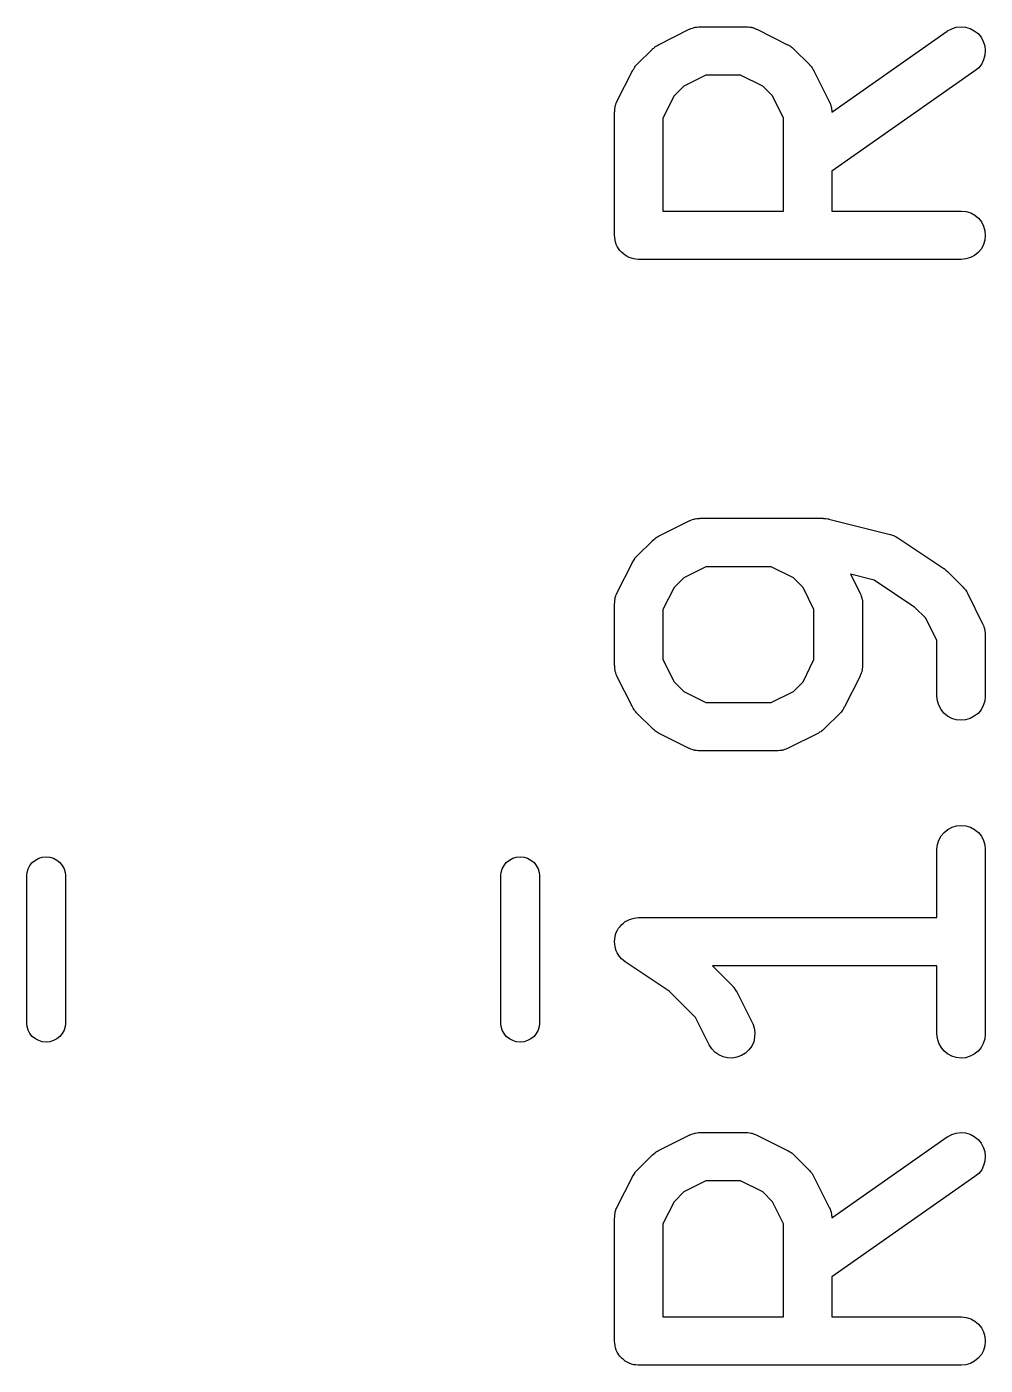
# Model space of a CAD drawing. Extents: x 86.3 to 156, y -71.2 to -29.1.
# Drawn here: x 133.571 to 136.543, y -38.627 to -34.477 of the extents above; entities that cross this region are included whole.
import ezdxf

# ---------------------------------------------------------------- set-up
doc = ezdxf.new("R2010")
doc.units = 0
doc.layers.add('BLACK', color=7, linetype='CONTINUOUS')

msp = doc.modelspace()

# ---------------------------------------------------------------- linework, layer by layer
at = {"layer": 'BLACK', "linetype": 'CONTINUOUS'}
for p, q in [((135.53, -34.5324), (135.625, -34.4848)), ((135.625, -34.4848), (135.626, -34.4843)), ((135.626, -34.4843), (135.628, -34.4836)), ((135.628, -34.4836), (135.63, -34.4825)), ((135.63, -34.4825), (135.635, -34.481)), ((135.635, -34.481), (135.64, -34.4793)), ((135.64, -34.4793), (135.642, -34.4789)), ((135.642, -34.4789), (135.644, -34.4783)), ((135.644, -34.4783), (135.649, -34.4778)), ((135.649, -34.4778), (135.654, -34.477)), ((135.654, -34.477), (135.657, -34.4771)), ((135.657, -34.4771), (135.659, -34.4769)), ((135.659, -34.4769), (135.802, -34.4769)), ((135.802, -34.4769), (135.803, -34.4769)), ((135.803, -34.4769), (135.805, -34.4771)), ((135.805, -34.4771), (135.807, -34.4771)), ((135.807, -34.4771), (135.812, -34.4779)), ((135.812, -34.4779), (135.817, -34.4785)), ((135.817, -34.4785), (135.819, -34.4792)), ((135.819, -34.4792), (135.822, -34.4795)), ((135.822, -34.4795), (135.826, -34.4814)), ((135.826, -34.4814), (135.831, -34.4829)), ((135.831, -34.4829), (135.833, -34.484)), ((135.833, -34.484), (135.835, -34.4848)), ((135.835, -34.4848), (135.93, -34.5324)), ((136.425, -34.4904), (136.426, -34.4898)), ((136.426, -34.4898), (136.439, -34.4828)), ((136.439, -34.4828), (136.453, -34.4784)), ((136.453, -34.4784), (136.468, -34.4769)), ((136.468, -34.4769), (136.482, -34.4781)), ((136.482, -34.4781), (136.496, -34.4822)), ((136.496, -34.4822), (136.509, -34.489)), ((136.509, -34.489), (136.521, -34.4981)), ((136.067, -34.7412), (136.425, -34.4904)), ((136.521, -34.4981), (136.53, -34.5093)), ((136.53, -34.5093), (136.537, -34.5221)), ((136.537, -34.5221), (136.542, -34.536)), ((135.463, -34.5941), (135.511, -34.5464)), ((135.511, -34.5457), (135.515, -34.5431)), ((135.511, -34.5464), (135.511, -34.5457)), ((135.515, -34.5431), (135.518, -34.5402)), ((135.518, -34.5402), (135.52, -34.5385)), ((135.52, -34.5385), (135.523, -34.5366)), ((135.523, -34.5366), (135.527, -34.5346)), ((135.527, -34.5346), (135.53, -34.5324)), ((135.93, -34.5324), (135.931, -34.5329)), ((135.931, -34.5329), (135.935, -34.5352)), ((135.935, -34.5352), (135.939, -34.5372)), ((135.939, -34.5372), (135.941, -34.5391)), ((135.941, -34.5391), (135.944, -34.5408)), ((135.944, -34.5408), (135.947, -34.5438)), ((135.947, -34.5438), (135.95, -34.5464)), ((135.95, -34.5464), (135.998, -34.5941)), ((136.542, -34.5651), (136.538, -34.5792)), ((136.542, -34.536), (136.543, -34.5506)), ((136.543, -34.5506), (136.542, -34.5651)), ((135.401, -34.7088), (135.449, -34.6136)), ((135.449, -34.6126), (135.452, -34.6091)), ((135.449, -34.6136), (135.449, -34.6126)), ((135.452, -34.6091), (135.454, -34.6054)), ((135.454, -34.6054), (135.456, -34.603)), ((135.456, -34.603), (135.457, -34.6003)), ((135.457, -34.6003), (135.46, -34.5973)), ((135.46, -34.5973), (135.463, -34.5941)), ((135.998, -34.5941), (135.998, -34.5948)), ((135.998, -34.5948), (136.001, -34.5981)), ((136.001, -34.5981), (136.004, -34.6012)), ((136.004, -34.6012), (136.006, -34.6038)), ((136.006, -34.6038), (136.007, -34.6062)), ((136.007, -34.6062), (136.009, -34.61)), ((136.009, -34.61), (136.012, -34.6136)), ((136.012, -34.6136), (136.059, -34.7088)), ((136.511, -34.6133), (136.067, -34.9242)), ((136.523, -34.6038), (136.511, -34.6133)), ((136.532, -34.5923), (136.523, -34.6038)), ((136.538, -34.5792), (136.532, -34.5923)), ((135.677, -34.6269), (135.608, -34.6611)), ((135.784, -34.6269), (135.677, -34.6269)), ((135.853, -34.6611), (135.784, -34.6269)), ((135.578, -34.6915), (135.543, -34.76)), ((135.608, -34.6611), (135.578, -34.6915)), ((135.883, -34.6915), (135.853, -34.6611)), ((135.917, -34.76), (135.883, -34.6915)), ((135.394, -34.7318), (135.395, -34.7267)), ((135.394, -34.7369), (135.394, -34.7318)), ((135.394, -34.7391), (135.394, -34.7369)), ((135.395, -34.7267), (135.396, -34.7246)), ((135.396, -34.7225), (135.398, -34.7177)), ((135.396, -34.7246), (135.396, -34.7225)), ((135.398, -34.7177), (135.399, -34.7128)), ((135.399, -34.7128), (135.401, -34.7109)), ((135.401, -34.7109), (135.401, -34.7088)), ((136.059, -34.7088), (136.06, -34.7097)), ((136.06, -34.7097), (136.06, -34.7118)), ((136.06, -34.7118), (136.062, -34.7138)), ((136.062, -34.7138), (136.063, -34.7187)), ((136.063, -34.7187), (136.065, -34.7235)), ((136.065, -34.7235), (136.065, -34.7256)), ((136.065, -34.7256), (136.066, -34.7278)), ((136.066, -34.7278), (136.066, -34.7329)), ((136.066, -34.7329), (136.067, -34.7379)), ((136.067, -34.7379), (136.067, -34.7401)), ((135.393, -34.7413), (135.394, -34.7391)), ((135.393, -34.7423), (135.393, -34.7413)), ((135.393, -35.1233), (135.393, -34.7423)), ((135.543, -34.76), (135.543, -35.0483)), ((135.917, -35.0483), (135.917, -34.76)), ((136.067, -34.7401), (136.067, -34.7412)), ((136.067, -34.9242), (136.067, -35.0483)), ((135.543, -35.0483), (135.917, -35.0483)), ((136.067, -35.0483), (136.468, -35.0483)), ((136.468, -35.0483), (136.469, -35.0483)), ((136.469, -35.0483), (136.484, -35.0499)), ((136.484, -35.0499), (136.498, -35.0543)), ((136.498, -35.0543), (136.511, -35.0614)), ((136.511, -35.0614), (136.522, -35.0708)), ((136.522, -35.0708), (136.531, -35.0822)), ((136.531, -35.0822), (136.538, -35.0952)), ((136.538, -35.0952), (136.542, -35.1092)), ((136.542, -35.1092), (136.543, -35.1238)), ((135.394, -35.1303), (135.393, -35.1233)), ((135.395, -35.1373), (135.394, -35.1303)), ((135.395, -35.1376), (135.395, -35.1373)), ((135.395, -35.1379), (135.395, -35.1376)), ((135.397, -35.1446), (135.395, -35.1379)), ((135.399, -35.1514), (135.397, -35.1446)), ((135.399, -35.1516), (135.399, -35.1514)), ((135.399, -35.1519), (135.399, -35.1516)), ((135.402, -35.1581), (135.399, -35.1519)), ((136.538, -35.1523), (136.531, -35.1652)), ((136.542, -35.1384), (136.538, -35.1523)), ((136.543, -35.1238), (136.542, -35.1384)), ((135.406, -35.1644), (135.402, -35.1581)), ((135.406, -35.1646), (135.406, -35.1644)), ((135.406, -35.1648), (135.406, -35.1646)), ((135.41, -35.1703), (135.406, -35.1648)), ((135.415, -35.1758), (135.41, -35.1703)), ((135.415, -35.1759), (135.415, -35.1758)), ((135.415, -35.1761), (135.415, -35.1759)), ((135.421, -35.1806), (135.415, -35.1761)), ((135.426, -35.1852), (135.421, -35.1806)), ((135.426, -35.1853), (135.426, -35.1852)), ((135.426, -35.1855), (135.426, -35.1853)), ((135.433, -35.1888), (135.426, -35.1855)), ((135.439, -35.1922), (135.433, -35.1888)), ((135.439, -35.1923), (135.439, -35.1922)), ((135.439, -35.1924), (135.439, -35.1923)), ((135.446, -35.1945), (135.439, -35.1924)), ((135.453, -35.1966), (135.446, -35.1945)), ((136.497, -35.1926), (136.483, -35.1969)), ((136.51, -35.1858), (136.497, -35.1926)), ((136.521, -35.1765), (136.51, -35.1858)), ((136.531, -35.1652), (136.521, -35.1765)), ((135.453, -35.1967), (135.453, -35.1966)), ((135.453, -35.1968), (135.453, -35.1967)), ((135.46, -35.1975), (135.453, -35.1968)), ((135.467, -35.1983), (135.46, -35.1975)), ((135.468, -35.1983), (135.467, -35.1983)), ((136.468, -35.1983), (135.468, -35.1983)), ((135.468, -35.1983), (135.468, -35.1983)), ((135.468, -35.1983), (135.468, -35.1983)), ((135.468, -35.1983), (135.468, -35.1983)), ((136.483, -35.1969), (136.468, -35.1983)), ((135.53, -36.0566), (135.625, -36.009)), ((135.625, -36.009), (135.626, -36.0086)), ((135.626, -36.0086), (135.628, -36.0078)), ((135.628, -36.0078), (135.63, -36.0068)), ((135.63, -36.0068), (135.635, -36.0053)), ((135.635, -36.0053), (135.64, -36.0035)), ((135.64, -36.0035), (135.642, -36.0032)), ((135.642, -36.0032), (135.644, -36.0025)), ((135.644, -36.0025), (135.649, -36.002)), ((135.649, -36.002), (135.654, -36.0012)), ((135.654, -36.0012), (135.657, -36.0013)), ((135.657, -36.0013), (135.659, -36.0011)), ((135.659, -36.0011), (136.04, -36.0011)), ((136.04, -36.0011), (136.041, -36.0011)), ((136.041, -36.0011), (136.042, -36.0013)), ((136.042, -36.0013), (136.044, -36.0012)), ((136.044, -36.0012), (136.049, -36.0021)), ((136.049, -36.0021), (136.055, -36.0027)), ((136.055, -36.0027), (136.057, -36.0031)), ((136.057, -36.0031), (136.058, -36.0033)), ((136.058, -36.0033), (136.248, -36.051)), ((135.515, -36.0673), (135.518, -36.0644)), ((135.518, -36.0644), (135.52, -36.0628)), ((135.52, -36.0628), (135.523, -36.0608)), ((135.523, -36.0608), (135.527, -36.0589)), ((135.527, -36.0589), (135.53, -36.0566)), ((136.248, -36.051), (136.249, -36.0512)), ((136.249, -36.0512), (136.254, -36.053)), ((136.254, -36.053), (136.259, -36.0544)), ((136.259, -36.0544), (136.261, -36.0555)), ((136.261, -36.0555), (136.263, -36.0563)), ((136.263, -36.0563), (136.267, -36.0589)), ((136.267, -36.0589), (136.272, -36.0613)), ((136.272, -36.0613), (136.415, -36.1565)), ((135.463, -36.1183), (135.511, -36.0707)), ((135.511, -36.0699), (135.515, -36.0673)), ((135.511, -36.0707), (135.511, -36.0699)), ((135.401, -36.233), (135.449, -36.1378)), ((135.449, -36.1369), (135.452, -36.1333)), ((135.449, -36.1378), (135.449, -36.1369)), ((135.452, -36.1333), (135.454, -36.1296)), ((135.454, -36.1296), (135.456, -36.1272)), ((135.456, -36.1272), (135.457, -36.1246)), ((135.457, -36.1246), (135.46, -36.1216)), ((135.46, -36.1216), (135.463, -36.1183)), ((135.608, -36.1854), (135.578, -36.2158)), ((135.677, -36.1511), (135.608, -36.1854)), ((135.879, -36.1511), (135.677, -36.1511)), ((135.948, -36.1854), (135.879, -36.1511)), ((135.978, -36.2158), (135.948, -36.1854)), ((136.199, -36.1933), (136.125, -36.1748)), ((136.125, -36.1748), (136.155, -36.233)), ((136.415, -36.1565), (136.415, -36.1566)), ((136.415, -36.1566), (136.415, -36.1566)), ((136.415, -36.1566), (136.415, -36.1566)), ((136.415, -36.1566), (136.416, -36.1571)), ((136.416, -36.1571), (136.421, -36.1616)), ((136.421, -36.1616), (136.426, -36.1659)), ((136.426, -36.1659), (136.474, -36.2135)), ((135.578, -36.2158), (135.543, -36.2843)), ((136.012, -36.2843), (135.978, -36.2158)), ((136.325, -36.2772), (136.199, -36.1933)), ((136.474, -36.2135), (136.475, -36.2143)), ((136.475, -36.2143), (136.477, -36.2176)), ((136.477, -36.2176), (136.48, -36.2206)), ((136.48, -36.2206), (136.482, -36.2233)), ((136.482, -36.2233), (136.484, -36.2257)), ((136.484, -36.2257), (136.486, -36.2295)), ((136.486, -36.2295), (136.488, -36.233)), ((135.393, -36.2655), (135.394, -36.2633)), ((135.393, -36.2666), (135.393, -36.2655)), ((135.393, -36.457), (135.393, -36.2666)), ((135.394, -36.2561), (135.395, -36.251)), ((135.394, -36.2611), (135.394, -36.2561)), ((135.394, -36.2633), (135.394, -36.2611)), ((135.395, -36.251), (135.396, -36.2489)), ((135.396, -36.2467), (135.398, -36.2419)), ((135.396, -36.2489), (135.396, -36.2467)), ((135.398, -36.2419), (135.399, -36.237)), ((135.399, -36.237), (135.401, -36.2351)), ((135.401, -36.2351), (135.401, -36.233)), ((136.155, -36.233), (136.155, -36.234)), ((136.155, -36.234), (136.156, -36.236)), ((136.156, -36.236), (136.157, -36.238)), ((136.157, -36.238), (136.158, -36.2429)), ((136.158, -36.2429), (136.16, -36.2477)), ((136.16, -36.2477), (136.16, -36.2499)), ((136.16, -36.2499), (136.161, -36.252)), ((136.161, -36.252), (136.162, -36.2571)), ((136.162, -36.2571), (136.162, -36.2622)), ((136.162, -36.2622), (136.162, -36.2644)), ((136.162, -36.2644), (136.162, -36.2666)), ((136.162, -36.2666), (136.162, -36.457)), ((136.488, -36.233), (136.535, -36.3283)), ((135.543, -36.2843), (135.543, -36.4393)), ((136.012, -36.4393), (136.012, -36.2843)), ((136.359, -36.311), (136.325, -36.2772)), ((136.393, -36.3795), (136.359, -36.311)), ((136.535, -36.3283), (136.536, -36.3292)), ((136.536, -36.3292), (136.537, -36.3313)), ((136.537, -36.3313), (136.538, -36.3332)), ((136.538, -36.3332), (136.539, -36.3381)), ((136.539, -36.3381), (136.541, -36.3429)), ((136.541, -36.3429), (136.541, -36.3451)), ((136.541, -36.3451), (136.542, -36.3472)), ((136.542, -36.3472), (136.542, -36.3523)), ((136.542, -36.3523), (136.543, -36.3574)), ((136.543, -36.3574), (136.543, -36.3596)), ((136.393, -36.5523), (136.393, -36.3795)), ((136.543, -36.3596), (136.543, -36.3618)), ((136.543, -36.3618), (136.543, -36.5523)), ((135.543, -36.4393), (135.578, -36.5079)), ((135.978, -36.5079), (136.012, -36.4393)), ((135.394, -36.4592), (135.393, -36.457)), ((135.394, -36.4614), (135.394, -36.4592)), ((135.394, -36.4665), (135.394, -36.4614)), ((135.395, -36.4716), (135.394, -36.4665)), ((135.395, -36.4737), (135.395, -36.4716)), ((135.396, -36.4759), (135.395, -36.4737)), ((135.398, -36.4807), (135.396, -36.4759)), ((135.399, -36.4856), (135.398, -36.4807)), ((136.158, -36.4817), (136.156, -36.4866)), ((136.16, -36.4769), (136.158, -36.4817)), ((136.161, -36.4726), (136.16, -36.4747)), ((136.16, -36.4747), (136.16, -36.4769)), ((136.162, -36.4625), (136.161, -36.4676)), ((136.161, -36.4676), (136.161, -36.4726)), ((136.162, -36.457), (136.162, -36.4581)), ((136.162, -36.4581), (136.162, -36.4603)), ((136.162, -36.4603), (136.162, -36.4625)), ((135.4, -36.4876), (135.399, -36.4856)), ((135.401, -36.4896), (135.4, -36.4876)), ((135.401, -36.4906), (135.401, -36.4896)), ((135.449, -36.5858), (135.401, -36.4906)), ((135.578, -36.5079), (135.608, -36.5383)), ((135.948, -36.5383), (135.978, -36.5079)), ((136.155, -36.4906), (136.107, -36.5858)), ((136.156, -36.4866), (136.155, -36.4885)), ((136.155, -36.4885), (136.155, -36.4906)), ((135.608, -36.5383), (135.677, -36.5725)), ((135.879, -36.5725), (135.948, -36.5383)), ((136.395, -36.5669), (136.393, -36.5523)), ((136.543, -36.5533), (136.542, -36.5679)), ((136.543, -36.5523), (136.543, -36.5533)), ((135.451, -36.5894), (135.449, -36.5858)), ((135.453, -36.5931), (135.451, -36.5894)), ((135.455, -36.5956), (135.453, -36.5931)), ((135.457, -36.5982), (135.455, -36.5956)), ((135.46, -36.6013), (135.457, -36.5982)), ((135.462, -36.6046), (135.46, -36.6013)), ((135.463, -36.6053), (135.462, -36.6046)), ((135.511, -36.6529), (135.463, -36.6053)), ((135.677, -36.5725), (135.879, -36.5725)), ((136.093, -36.6053), (136.045, -36.6529)), ((136.096, -36.6021), (136.093, -36.6053)), ((136.098, -36.599), (136.096, -36.6021)), ((136.1, -36.5964), (136.098, -36.599)), ((136.102, -36.594), (136.1, -36.5964)), ((136.104, -36.5903), (136.102, -36.594)), ((136.106, -36.5868), (136.104, -36.5903)), ((136.107, -36.5858), (136.106, -36.5868)), ((136.399, -36.5809), (136.395, -36.5669)), ((136.406, -36.5938), (136.399, -36.5809)), ((136.415, -36.6051), (136.406, -36.5938)), ((136.426, -36.6145), (136.415, -36.6051)), ((136.521, -36.6059), (136.509, -36.615)), ((136.53, -36.5947), (136.521, -36.6059)), ((136.537, -36.5818), (136.53, -36.5947)), ((136.542, -36.5679), (136.537, -36.5818)), ((136.439, -36.6214), (136.426, -36.6145)), ((136.453, -36.6258), (136.439, -36.6214)), ((136.468, -36.6273), (136.453, -36.6258)), ((136.482, -36.626), (136.468, -36.6273)), ((136.496, -36.6218), (136.482, -36.626)), ((136.509, -36.615), (136.496, -36.6218)), ((135.514, -36.6556), (135.511, -36.6529)), ((135.517, -36.6585), (135.514, -36.6556)), ((135.519, -36.6602), (135.517, -36.6585)), ((135.522, -36.6622), (135.519, -36.6602)), ((135.526, -36.6642), (135.522, -36.6622)), ((135.529, -36.6665), (135.526, -36.6642)), ((135.53, -36.667), (135.529, -36.6665)), ((135.625, -36.7146), (135.53, -36.667)), ((136.026, -36.667), (135.93, -36.7146)), ((136.029, -36.6647), (136.026, -36.667)), ((136.033, -36.6628), (136.029, -36.6647)), ((136.035, -36.6609), (136.033, -36.6628)), ((136.038, -36.6592), (136.035, -36.6609)), ((136.041, -36.6563), (136.038, -36.6592)), ((136.044, -36.6537), (136.041, -36.6563)), ((136.045, -36.6529), (136.044, -36.6537)), ((135.627, -36.7154), (135.625, -36.7146)), ((135.629, -36.7165), (135.627, -36.7154)), ((135.634, -36.718), (135.629, -36.7165)), ((135.639, -36.7198), (135.634, -36.718)), ((135.641, -36.7202), (135.639, -36.7198)), ((135.643, -36.7209), (135.641, -36.7202)), ((135.648, -36.7215), (135.643, -36.7209)), ((135.653, -36.7223), (135.648, -36.7215)), ((135.656, -36.7223), (135.653, -36.7223)), ((135.658, -36.7225), (135.656, -36.7223)), ((135.659, -36.7225), (135.658, -36.7225)), ((135.897, -36.7225), (135.659, -36.7225)), ((135.899, -36.7223), (135.897, -36.7225)), ((135.901, -36.7224), (135.899, -36.7223)), ((135.906, -36.7216), (135.901, -36.7224)), ((135.912, -36.7211), (135.906, -36.7216)), ((135.914, -36.7205), (135.912, -36.7211)), ((135.916, -36.7201), (135.914, -36.7205)), ((135.921, -36.7183), (135.916, -36.7201)), ((135.926, -36.7169), (135.921, -36.7183)), ((135.927, -36.7158), (135.926, -36.7169)), ((135.93, -36.7151), (135.927, -36.7158)), ((135.93, -36.7146), (135.93, -36.7151)), ((136.406, -36.9861), (136.416, -36.9749)), ((136.416, -36.9749), (136.427, -36.9657)), ((136.427, -36.9657), (136.44, -36.9589)), ((136.44, -36.9589), (136.454, -36.9548)), ((136.454, -36.9548), (136.469, -36.9535)), ((136.469, -36.9535), (136.483, -36.955)), ((136.483, -36.955), (136.497, -36.9593)), ((136.497, -36.9593), (136.51, -36.9663)), ((136.51, -36.9663), (136.522, -36.9756)), ((136.522, -36.9756), (136.531, -36.987)), ((136.393, -37.0274), (136.395, -37.0129)), ((136.395, -37.0129), (136.399, -36.9989)), ((136.399, -36.9989), (136.406, -36.9861)), ((136.531, -36.987), (136.538, -36.9999)), ((136.538, -36.9999), (136.542, -37.0139)), ((136.542, -37.0139), (136.543, -37.0285)), ((133.588, -37.0683), (133.598, -37.0608)), ((133.598, -37.0608), (133.608, -37.0552)), ((133.608, -37.0552), (133.619, -37.0518)), ((133.619, -37.0518), (133.631, -37.0506)), ((133.631, -37.0506), (133.643, -37.0518)), ((133.643, -37.0518), (133.654, -37.0552)), ((133.654, -37.0552), (133.664, -37.0608)), ((133.664, -37.0608), (133.674, -37.0683)), ((135.058, -37.0683), (135.068, -37.0608)), ((135.068, -37.0608), (135.078, -37.0552)), ((135.078, -37.0552), (135.089, -37.0518)), ((135.089, -37.0518), (135.101, -37.0506)), ((135.101, -37.0506), (135.113, -37.0518)), ((135.113, -37.0518), (135.124, -37.0552)), ((135.124, -37.0552), (135.134, -37.0608)), ((135.134, -37.0608), (135.144, -37.0683)), ((136.393, -37.0285), (136.393, -37.0274)), ((136.393, -37.2392), (136.393, -37.0285)), ((136.543, -37.0285), (136.543, -37.5999)), ((133.571, -37.108), (133.572, -37.0992)), ((133.572, -37.0992), (133.575, -37.0879)), ((133.575, -37.0879), (133.581, -37.0774)), ((133.581, -37.0774), (133.588, -37.0683)), ((133.674, -37.0683), (133.681, -37.0774)), ((133.681, -37.0774), (133.687, -37.0879)), ((133.687, -37.0879), (133.69, -37.0992)), ((133.69, -37.0992), (133.691, -37.108)), ((135.041, -37.108), (135.042, -37.0992)), ((135.042, -37.0992), (135.045, -37.0879)), ((135.045, -37.0879), (135.051, -37.0774)), ((135.051, -37.0774), (135.058, -37.0683)), ((135.144, -37.0683), (135.151, -37.0774)), ((135.151, -37.0774), (135.157, -37.0879)), ((135.157, -37.0879), (135.16, -37.0992)), ((135.16, -37.0992), (135.161, -37.108)), ((133.571, -37.568), (133.571, -37.108)), ((133.691, -37.108), (133.691, -37.568)), ((135.041, -37.568), (135.041, -37.108)), ((135.161, -37.108), (135.161, -37.568)), ((135.406, -37.2722), (135.411, -37.2666)), ((135.411, -37.2666), (135.416, -37.261)), ((135.416, -37.2609), (135.421, -37.2562)), ((135.416, -37.261), (135.416, -37.2609)), ((135.416, -37.2609), (135.416, -37.2609)), ((135.421, -37.2562), (135.427, -37.2517)), ((135.427, -37.2517), (135.434, -37.2482)), ((135.427, -37.2517), (135.427, -37.2517)), ((135.427, -37.2517), (135.427, -37.2517)), ((135.434, -37.2482), (135.44, -37.2448)), ((135.44, -37.2448), (135.447, -37.2428)), ((135.44, -37.2448), (135.44, -37.2448)), ((135.44, -37.2448), (135.44, -37.2448)), ((135.447, -37.2428), (135.454, -37.2406)), ((135.454, -37.2406), (135.461, -37.2399)), ((135.454, -37.2406), (135.454, -37.2406)), ((135.454, -37.2406), (135.454, -37.2406)), ((135.461, -37.2399), (135.468, -37.2392)), ((135.468, -37.2392), (136.393, -37.2392)), ((135.393, -37.3135), (135.394, -37.3063)), ((135.394, -37.3063), (135.395, -37.2991)), ((135.395, -37.299), (135.397, -37.2919)), ((135.395, -37.2991), (135.395, -37.299)), ((135.395, -37.2991), (135.395, -37.2991)), ((135.397, -37.2919), (135.399, -37.2851)), ((135.399, -37.285), (135.403, -37.2785)), ((135.399, -37.2851), (135.399, -37.285)), ((135.399, -37.2851), (135.399, -37.2851)), ((135.403, -37.2785), (135.406, -37.2723)), ((135.406, -37.2723), (135.406, -37.2722)), ((135.406, -37.2722), (135.406, -37.2722)), ((135.393, -37.3136), (135.393, -37.3135)), ((135.393, -37.3137), (135.393, -37.3136)), ((135.394, -37.3212), (135.393, -37.3137)), ((135.395, -37.3281), (135.394, -37.3212)), ((135.395, -37.3282), (135.395, -37.3281)), ((135.397, -37.335), (135.395, -37.3282)), ((135.395, -37.3282), (135.395, -37.3282)), ((135.399, -37.3422), (135.397, -37.335)), ((135.399, -37.3423), (135.399, -37.3422)), ((135.399, -37.3422), (135.399, -37.3422)), ((135.402, -37.3485), (135.399, -37.3423)), ((135.406, -37.3552), (135.402, -37.3485)), ((135.406, -37.3553), (135.406, -37.3552)), ((135.406, -37.3552), (135.406, -37.3552)), ((135.41, -37.3609), (135.406, -37.3553)), ((135.415, -37.3666), (135.41, -37.3609)), ((135.415, -37.3667), (135.415, -37.3666)), ((135.415, -37.3666), (135.415, -37.3666)), ((135.42, -37.3714), (135.415, -37.3667)), ((135.426, -37.376), (135.42, -37.3714)), ((135.426, -37.3761), (135.426, -37.376)), ((135.427, -37.3766), (135.426, -37.3761)), ((135.426, -37.3761), (135.426, -37.3761)), ((135.426, -37.3761), (135.426, -37.3761)), ((135.563, -37.4677), (135.427, -37.3766)), ((136.393, -37.3892), (135.697, -37.3892)), ((135.697, -37.3892), (135.76, -37.4516)), ((136.393, -37.5999), (136.393, -37.3892)), ((135.645, -37.5491), (135.563, -37.4677)), ((135.76, -37.4516), (135.76, -37.4524)), ((135.76, -37.4524), (135.763, -37.4557)), ((135.763, -37.4557), (135.766, -37.4587)), ((135.766, -37.4587), (135.767, -37.4614)), ((135.767, -37.4614), (135.769, -37.4638)), ((135.769, -37.4638), (135.771, -37.4676)), ((135.771, -37.4676), (135.774, -37.4711)), ((135.774, -37.4711), (135.821, -37.5664)), ((135.687, -37.6334), (135.645, -37.5491)), ((133.572, -37.5768), (133.571, -37.568)), ((133.575, -37.5881), (133.572, -37.5768)), ((133.581, -37.5986), (133.575, -37.5881)), ((133.588, -37.6077), (133.581, -37.5986)), ((133.681, -37.5986), (133.674, -37.6077)), ((133.687, -37.5881), (133.681, -37.5986)), ((133.69, -37.5768), (133.687, -37.5881)), ((133.691, -37.568), (133.69, -37.5768)), ((135.042, -37.5768), (135.041, -37.568)), ((135.045, -37.5881), (135.042, -37.5768)), ((135.051, -37.5986), (135.045, -37.5881)), ((135.058, -37.6077), (135.051, -37.5986)), ((135.151, -37.5986), (135.144, -37.6077)), ((135.157, -37.5881), (135.151, -37.5986)), ((135.16, -37.5768), (135.157, -37.5881)), ((135.161, -37.568), (135.16, -37.5768)), ((135.821, -37.5664), (135.822, -37.5673)), ((135.822, -37.5673), (135.827, -37.581)), ((135.827, -37.581), (135.829, -37.5955)), ((135.829, -37.5955), (135.828, -37.6101)), ((136.395, -37.6145), (136.393, -37.5999)), ((136.543, -37.601), (136.542, -37.6155)), ((136.543, -37.5999), (136.543, -37.601)), ((133.598, -37.6152), (133.588, -37.6077)), ((133.608, -37.6208), (133.598, -37.6152)), ((133.619, -37.6242), (133.608, -37.6208)), ((133.631, -37.6254), (133.619, -37.6242)), ((133.643, -37.6242), (133.631, -37.6254)), ((133.654, -37.6208), (133.643, -37.6242)), ((133.664, -37.6152), (133.654, -37.6208)), ((133.674, -37.6077), (133.664, -37.6152)), ((135.068, -37.6152), (135.058, -37.6077)), ((135.078, -37.6208), (135.068, -37.6152)), ((135.089, -37.6242), (135.078, -37.6208)), ((135.101, -37.6254), (135.089, -37.6242)), ((135.113, -37.6242), (135.101, -37.6254)), ((135.124, -37.6208), (135.113, -37.6242)), ((135.134, -37.6152), (135.124, -37.6208)), ((135.144, -37.6077), (135.134, -37.6152)), ((135.695, -37.6458), (135.687, -37.6334)), ((135.819, -37.6377), (135.81, -37.6495)), ((135.825, -37.6244), (135.819, -37.6377)), ((135.828, -37.6101), (135.825, -37.6244)), ((136.399, -37.6285), (136.395, -37.6145)), ((136.406, -37.6414), (136.399, -37.6285)), ((136.415, -37.6528), (136.406, -37.6414)), ((136.53, -37.6423), (136.521, -37.6535)), ((136.537, -37.6294), (136.53, -37.6423)), ((136.542, -37.6155), (136.537, -37.6294)), ((135.705, -37.6565), (135.695, -37.6458)), ((135.717, -37.665), (135.705, -37.6565)), ((135.73, -37.671), (135.717, -37.665)), ((135.744, -37.6743), (135.73, -37.671)), ((135.759, -37.6747), (135.744, -37.6743)), ((135.773, -37.6724), (135.759, -37.6747)), ((135.787, -37.6672), (135.773, -37.6724)), ((135.8, -37.6595), (135.787, -37.6672)), ((135.81, -37.6495), (135.8, -37.6595)), ((136.426, -37.6621), (136.415, -37.6528)), ((136.439, -37.669), (136.426, -37.6621)), ((136.453, -37.6734), (136.439, -37.669)), ((136.468, -37.6749), (136.453, -37.6734)), ((136.482, -37.6736), (136.468, -37.6749)), ((136.496, -37.6694), (136.482, -37.6736)), ((136.509, -37.6627), (136.496, -37.6694)), ((136.521, -37.6535), (136.509, -37.6627)), ((135.53, -37.9614), (135.625, -37.9138)), ((135.625, -37.9138), (135.626, -37.9133)), ((135.626, -37.9133), (135.628, -37.9126)), ((135.628, -37.9126), (135.63, -37.9115)), ((135.63, -37.9115), (135.635, -37.91)), ((135.635, -37.91), (135.64, -37.9083)), ((135.64, -37.9083), (135.642, -37.9079)), ((135.642, -37.9079), (135.644, -37.9073)), ((135.644, -37.9073), (135.649, -37.9068)), ((135.649, -37.9068), (135.654, -37.906)), ((135.654, -37.906), (135.657, -37.9061)), ((135.657, -37.9061), (135.659, -37.9059)), ((135.659, -37.9059), (135.802, -37.9059)), ((135.802, -37.9059), (135.803, -37.9059)), ((135.803, -37.9059), (135.805, -37.9061)), ((135.805, -37.9061), (135.807, -37.9061)), ((135.807, -37.9061), (135.812, -37.9069)), ((135.812, -37.9069), (135.817, -37.9075)), ((135.817, -37.9075), (135.819, -37.9082)), ((135.819, -37.9082), (135.822, -37.9085)), ((135.822, -37.9085), (135.826, -37.9104)), ((135.826, -37.9104), (135.831, -37.9119)), ((135.831, -37.9119), (135.833, -37.913)), ((135.833, -37.913), (135.835, -37.9138)), ((135.835, -37.9138), (135.93, -37.9614)), ((136.067, -38.1702), (136.425, -37.9194)), ((136.425, -37.9194), (136.426, -37.9188)), ((136.426, -37.9188), (136.439, -37.9118)), ((136.439, -37.9118), (136.453, -37.9074)), ((136.453, -37.9074), (136.468, -37.9059)), ((136.468, -37.9059), (136.482, -37.9071)), ((136.482, -37.9071), (136.496, -37.9112)), ((136.496, -37.9112), (136.509, -37.918)), ((136.509, -37.918), (136.521, -37.9271)), ((136.521, -37.9271), (136.53, -37.9383)), ((135.463, -38.0231), (135.511, -37.9754)), ((135.511, -37.9747), (135.515, -37.9721)), ((135.511, -37.9754), (135.511, -37.9747)), ((135.515, -37.9721), (135.518, -37.9692)), ((135.518, -37.9692), (135.52, -37.9675)), ((135.52, -37.9675), (135.523, -37.9656)), ((135.523, -37.9656), (135.527, -37.9636)), ((135.527, -37.9636), (135.53, -37.9614)), ((135.93, -37.9614), (135.931, -37.9619)), ((135.931, -37.9619), (135.935, -37.9642)), ((135.935, -37.9642), (135.939, -37.9662)), ((135.939, -37.9662), (135.941, -37.9681)), ((135.941, -37.9681), (135.944, -37.9698)), ((135.944, -37.9698), (135.947, -37.9728)), ((135.947, -37.9728), (135.95, -37.9754)), ((135.95, -37.9754), (135.998, -38.0231)), ((136.53, -37.9383), (136.537, -37.9511)), ((136.537, -37.9511), (136.542, -37.965)), ((136.542, -37.965), (136.543, -37.9796)), ((136.538, -38.0082), (136.532, -38.0213)), ((136.542, -37.9941), (136.538, -38.0082)), ((136.543, -37.9796), (136.542, -37.9941)), ((135.401, -38.1378), (135.449, -38.0426)), ((135.449, -38.0416), (135.452, -38.0381)), ((135.449, -38.0426), (135.449, -38.0416)), ((135.452, -38.0381), (135.454, -38.0344)), ((135.454, -38.0344), (135.456, -38.032)), ((135.456, -38.032), (135.457, -38.0293)), ((135.457, -38.0293), (135.46, -38.0263)), ((135.46, -38.0263), (135.463, -38.0231)), ((135.677, -38.0559), (135.608, -38.0901)), ((135.784, -38.0559), (135.677, -38.0559)), ((135.853, -38.0901), (135.784, -38.0559)), ((135.998, -38.0231), (135.998, -38.0238)), ((135.998, -38.0238), (136.001, -38.0271)), ((136.001, -38.0271), (136.004, -38.0302)), ((136.004, -38.0302), (136.006, -38.0328)), ((136.006, -38.0328), (136.007, -38.0352)), ((136.007, -38.0352), (136.009, -38.039)), ((136.009, -38.039), (136.012, -38.0426)), ((136.012, -38.0426), (136.059, -38.1378)), ((136.511, -38.0423), (136.067, -38.3532)), ((136.523, -38.0328), (136.511, -38.0423)), ((136.532, -38.0213), (136.523, -38.0328)), ((135.608, -38.0901), (135.578, -38.1205)), ((135.883, -38.1205), (135.853, -38.0901)), ((135.398, -38.1467), (135.399, -38.1418)), ((135.399, -38.1418), (135.401, -38.1399)), ((135.401, -38.1399), (135.401, -38.1378)), ((135.578, -38.1205), (135.543, -38.189)), ((135.917, -38.189), (135.883, -38.1205)), ((136.059, -38.1378), (136.06, -38.1387)), ((136.06, -38.1387), (136.06, -38.1408)), ((136.06, -38.1408), (136.062, -38.1428)), ((135.393, -38.1703), (135.394, -38.1681)), ((135.393, -38.1713), (135.393, -38.1703)), ((135.393, -38.5523), (135.393, -38.1713)), ((135.394, -38.1608), (135.395, -38.1557)), ((135.394, -38.1659), (135.394, -38.1608)), ((135.394, -38.1681), (135.394, -38.1659)), ((135.395, -38.1557), (135.396, -38.1536)), ((135.396, -38.1515), (135.398, -38.1467)), ((135.396, -38.1536), (135.396, -38.1515)), ((136.062, -38.1428), (136.063, -38.1477)), ((136.063, -38.1477), (136.065, -38.1525)), ((136.065, -38.1525), (136.065, -38.1546)), ((136.065, -38.1546), (136.066, -38.1568)), ((136.066, -38.1568), (136.066, -38.1619)), ((136.066, -38.1619), (136.067, -38.1669)), ((136.067, -38.1669), (136.067, -38.1691)), ((136.067, -38.1691), (136.067, -38.1702)), ((135.543, -38.189), (135.543, -38.4773)), ((135.917, -38.4773), (135.917, -38.189)), ((136.067, -38.3532), (136.067, -38.4773)), ((135.543, -38.4773), (135.917, -38.4773)), ((136.067, -38.4773), (136.468, -38.4773)), ((136.468, -38.4773), (136.469, -38.4773)), ((136.469, -38.4773), (136.484, -38.4789)), ((136.484, -38.4789), (136.498, -38.4834)), ((136.498, -38.4834), (136.511, -38.4904)), ((136.511, -38.4904), (136.522, -38.4998)), ((136.522, -38.4998), (136.531, -38.5112)), ((136.531, -38.5112), (136.538, -38.5242)), ((135.394, -38.5593), (135.393, -38.5523)), ((136.538, -38.5242), (136.542, -38.5382)), ((136.542, -38.5382), (136.543, -38.5528)), ((136.543, -38.5528), (136.542, -38.5674)), ((135.395, -38.5663), (135.394, -38.5593)), ((135.395, -38.5666), (135.395, -38.5663)), ((135.395, -38.5669), (135.395, -38.5666)), ((135.397, -38.5736), (135.395, -38.5669)), ((135.399, -38.5804), (135.397, -38.5736)), ((135.399, -38.5806), (135.399, -38.5804)), ((135.399, -38.5809), (135.399, -38.5806)), ((135.402, -38.5871), (135.399, -38.5809)), ((135.406, -38.5934), (135.402, -38.5871)), ((135.406, -38.5936), (135.406, -38.5934)), ((135.406, -38.5938), (135.406, -38.5936)), ((135.41, -38.5993), (135.406, -38.5938)), ((136.531, -38.5942), (136.521, -38.6055)), ((136.538, -38.5813), (136.531, -38.5942)), ((136.542, -38.5674), (136.538, -38.5813)), ((135.415, -38.6048), (135.41, -38.5993)), ((135.415, -38.6049), (135.415, -38.6048)), ((135.415, -38.6051), (135.415, -38.6049)), ((135.421, -38.6096), (135.415, -38.6051)), ((135.426, -38.6142), (135.421, -38.6096)), ((135.426, -38.6143), (135.426, -38.6142)), ((135.426, -38.6145), (135.426, -38.6143)), ((135.433, -38.6178), (135.426, -38.6145)), ((135.439, -38.6212), (135.433, -38.6178)), ((135.439, -38.6213), (135.439, -38.6212)), ((135.439, -38.6214), (135.439, -38.6213)), ((135.446, -38.6235), (135.439, -38.6214)), ((135.453, -38.6256), (135.446, -38.6235)), ((135.453, -38.6257), (135.453, -38.6256)), ((135.453, -38.6258), (135.453, -38.6257)), ((135.46, -38.6265), (135.453, -38.6258)), ((135.467, -38.6273), (135.46, -38.6265)), ((135.468, -38.6273), (135.467, -38.6273)), ((136.468, -38.6273), (135.468, -38.6273)), ((135.468, -38.6273), (135.468, -38.6273)), ((135.468, -38.6273), (135.468, -38.6273)), ((135.468, -38.6273), (135.468, -38.6273)), ((136.483, -38.6259), (136.468, -38.6273)), ((136.497, -38.6216), (136.483, -38.6259)), ((136.51, -38.6148), (136.497, -38.6216)), ((136.521, -38.6055), (136.51, -38.6148))]:
    msp.add_line(p, q, dxfattribs=at)

doc.saveas('drawing.dxf')
